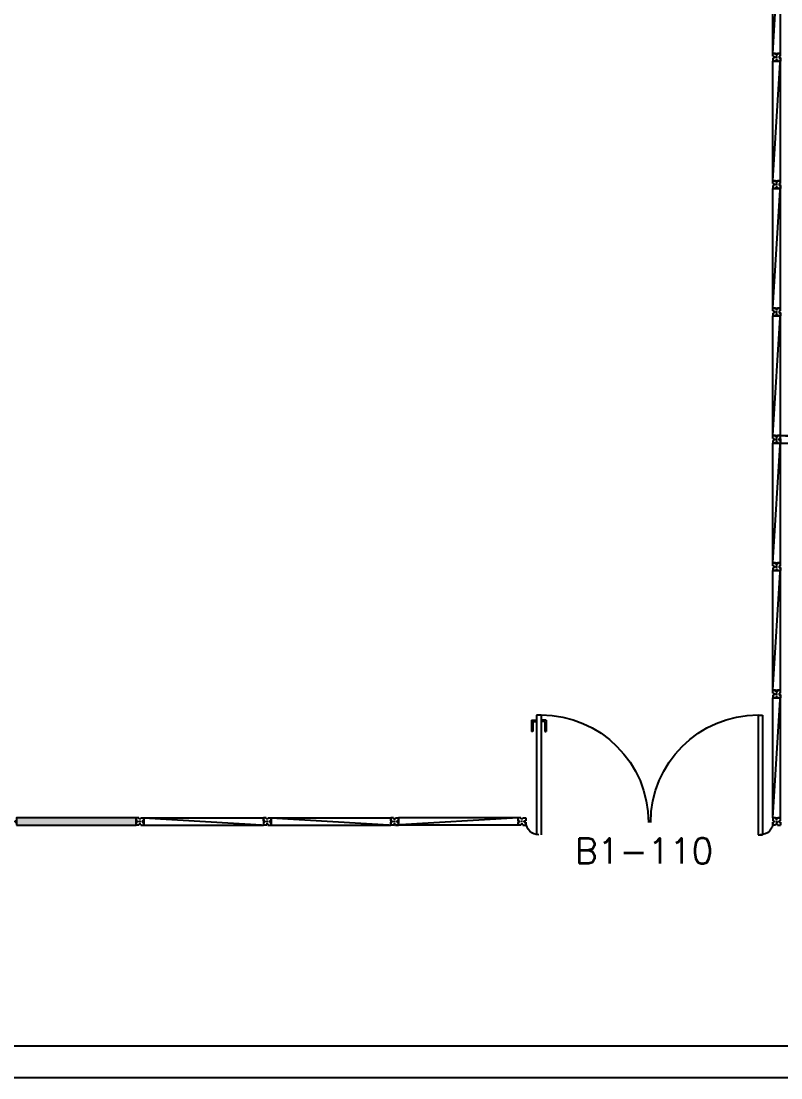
# Model space of a CAD drawing. Header units: millimetres. Extents: x 2641 to 2879, y 1208 to 1302.
# Drawn here: x 2759.09 to 2765.06, y 1276.88 to 1285.18 of the extents above; entities that cross this region are included whole.
import ezdxf

# ---------------------------------------------------------------- set-up
doc = ezdxf.new("R2010")
doc.units = ezdxf.units.MM
for name, color, linetype in [('ALV', 2, 'Continuous'), ('BANC', 2, 'Continuous'), ('DIV', 2, 'Continuous'), ('PORTA', 2, 'Continuous'), ('TEXTO-ENDEREÇO', 2, 'Continuous')]:
    doc.layers.add(name, color=color, linetype=linetype)
doc.styles.add('UNB-100-1', font='simplex.shx', dxfattribs={"height": 0.2})

# ---------------------------------------------------------------- blocks, each defined once
blk = doc.blocks.new('DIVMT-SLS')
for p, q in [((-0.03, 0.03), (-0.03, 0.006)), ((-0.008, 0.03), (-0.03, 0.03)), ((-0.0185, 0.006), (-0.03, 0.006)), ((-0.0185, -0.006), (-0.0185, 0.006)), ((-0.008, 0.03), (-0.008, 0.02)), ((-0.008, 0.02), (0.008, 0.02)), ((-0.0051, 0), (0.0051, 0)), ((0.0051, 0), (-0.0051, 0)), ((-0.0051, 0), (0.0051, 0)), ((0.97, -0.03), (0, 0.03)), ((0, -0.0051), (0, 0.0051)), ((0, 0.0051), (0, -0.0051)), ((0.008, 0.03), (0.008, 0.02)), ((0.008, 0.03), (0.03, 0.03)), ((0.0205, 0.006), (0.03, 0.006)), ((0.0205, -0.006), (0.0205, 0.006)), ((0.0205, 0.006), (0.0205, -0.006)), ((0.0205, 0.006), (0.03, 0.006)), ((0.97, 0.03), (0.03, 0.03)), ((0.03, 0.006), (0.03, 0.03)), ((0.03, -0.03), (0.03, 0.03)), ((0.03, -0.005), (0.03, 0.005)), ((0.97, 0.03), (0.97, 0.009)), ((0.97, 0.009), (0.97, 0.027)), ((0.9795, 0.006), (0.97, 0.006)), ((0.97, -0.005), (0.97, 0.005)), ((0.9795, 0.006), (0.9795, -0.006)), ((1.0051, 0), (0.9949, 0)), ((1, 0.0051), (1, -0.0051)), ((-0.0185, -0.006), (-0.03, -0.006)), ((-0.03, -0.03), (-0.03, -0.006)), ((-0.008, -0.03), (-0.03, -0.03)), ((-0.008, -0.03), (-0.008, -0.02)), ((-0.008, -0.02), (0.008, -0.02)), ((0.008, -0.03), (0.008, -0.02)), ((0.008, -0.03), (0.03, -0.03)), ((0.0205, -0.006), (0.03, -0.006)), ((0.0205, -0.006), (0.03, -0.006)), ((0.03, -0.006), (0.03, -0.03)), ((0.97, -0.03), (0.03, -0.03)), ((0.9795, -0.006), (0.97, -0.006)), ((0.97, -0.009), (0.97, -0.027))]:
    blk.add_line(p, q)
blk = doc.blocks.new('MTT-SLS')
for p, q in [((-0.008, 0.03), (-0.03, 0.03)), ((-0.03, 0.03), (-0.03, 0.006)), ((-0.0185, 0.006), (-0.03, 0.006)), ((-0.0185, -0.006), (-0.0185, 0.006)), ((-0.008, 0.03), (-0.008, 0.02)), ((-0.008, 0.02), (0.008, 0.02)), ((-0.0051, 0), (0.0051, 0)), ((0, -0.0051), (0, 0.0051)), ((0.008, 0.03), (0.03, 0.03)), ((0.008, 0.03), (0.008, 0.02)), ((0.0205, -0.006), (0.0205, 0.006)), ((0.0205, 0.006), (0.03, 0.006)), ((0.03, 0.006), (0.03, 0.03)), ((-0.03, -0.03), (-0.03, -0.006)), ((-0.0185, -0.006), (-0.03, -0.006)), ((-0.008, -0.03), (-0.03, -0.03)), ((-0.008, -0.02), (0.008, -0.02)), ((-0.008, -0.03), (-0.008, -0.02)), ((0.008, -0.03), (0.008, -0.02)), ((0.008, -0.03), (0.03, -0.03)), ((0.0205, -0.006), (0.03, -0.006)), ((0.03, -0.006), (0.03, -0.03))]:
    blk.add_line(p, q)
blk = doc.blocks.new('PDVDP-SLS')
for p, q in [((0.1125, 0.84), (0.1125, -0.1)), ((0.1475, 0.84), (0.1125, 0.84)), ((0.1475, 0.84), (0.1475, -0.1)), ((1.8533, 0.84), (1.8883, 0.84)), ((1.8533, 0.84), (1.8533, -0.1)), ((1.8883, 0.84), (1.8883, -0.1)), ((0.0089, 0), (-0.0089, 0)), ((0, -0.0125), (0, 0.0101)), ((0.1475, -0.1), (0.1125, -0.1))]:
    blk.add_line(p, q)
for centre, radius, start, end in [((0.1481, -0.0025), 0.8432, 0, 90), ((1.8527, -0.0025), 0.8432, 90, 180), ((0.1308, 0), 0.1008, 180, 270), ((1.8699, 0), 0.1008, 270, 0)]:
    blk.add_arc(centre, radius, start, end)
blk = doc.blocks.new('Div_Relocada')
at = {"layer": 'ALV'}
blk.add_hatch(color=8, dxfattribs=at).paths.add_polyline_path([(0.97, 0.03), (0.03, 0.03), (0.03, -0.03), (0.97, -0.03)])
for p, q in [((-0.0051, 0), (0.0051, 0)), ((0, -0.0051), (0, 0.0051)), ((0.0205, -0.006), (0.0205, 0.006)), ((0.0205, 0.006), (0.03, 0.006)), ((0.97, 0.006), (0.97, 0.03)), ((0.992, 0.03), (0.97, 0.03)), ((0.97, 0.03), (0.97, -0.03)), ((0.9795, 0.006), (0.97, 0.006)), ((0.9795, 0.006), (0.97, 0.006)), ((0.97, 0.005), (0.97, -0.005)), ((0.9795, 0.006), (0.9795, -0.006)), ((0.9795, -0.006), (0.9795, 0.006)), ((0.992, 0.03), (0.992, 0.02)), ((1.008, 0.02), (0.992, 0.02)), ((1.0051, 0), (0.9949, 0)), ((0.9949, 0), (1.0051, 0)), ((1.0051, 0), (0.9949, 0)), ((1, 0.0051), (1, -0.0051)), ((1, -0.0051), (1, 0.0051)), ((1.008, 0.03), (1.008, 0.02)), ((1.008, 0.03), (1.03, 0.03)), ((1.0185, 0.006), (1.03, 0.006)), ((1.0185, 0.006), (1.0185, -0.006)), ((1.03, 0.03), (1.03, 0.006)), ((0.0205, -0.006), (0.03, -0.006)), ((0.97, -0.006), (0.97, -0.03)), ((0.9795, -0.006), (0.97, -0.006)), ((0.9795, -0.006), (0.97, -0.006)), ((0.992, -0.03), (0.97, -0.03)), ((0.992, -0.03), (0.992, -0.02)), ((1.008, -0.02), (0.992, -0.02)), ((1.008, -0.03), (1.008, -0.02)), ((1.008, -0.03), (1.03, -0.03)), ((1.0185, -0.006), (1.03, -0.006)), ((1.03, -0.03), (1.03, -0.006))]:
    blk.add_line(p, q)
blk.add_lwpolyline([(0.03, -0.03), (0.97, -0.03), (0.97, 0.03), (0.03, 0.03)], close=True)

msp = doc.modelspace()

# ---------------------------------------------------------------- linework, layer by layer
for p, q in [((2763.032, 1278.8975), (2763.0218, 1278.8975)), ((2763.0269, 1278.8924), (2763.0269, 1278.9026))]:
    msp.add_line(p, q)
at = {"layer": 'BANC'}
for p, q in [((2876.0272, 1277.1348), (2654.13, 1277.1348)), ((2876.0272, 1276.8848), (2654.13, 1276.8848))]:
    msp.add_line(p, q, dxfattribs=at)
at = {"layer": 'PORTA'}
for p, q in [((2763.1016, 1279.6938), (2763.1016, 1279.6038)), ((2763.1016, 1279.6938), (2763.1416, 1279.6938)), ((2763.1116, 1279.6838), (2763.1116, 1279.6038)), ((2763.1116, 1279.6838), (2763.1416, 1279.6838)), ((2763.2167, 1279.6938), (2763.1766, 1279.6938)), ((2763.2067, 1279.6838), (2763.1766, 1279.6838)), ((2763.2067, 1279.6838), (2763.2067, 1279.6038)), ((2763.2167, 1279.6938), (2763.2167, 1279.6038)), ((2763.1116, 1279.6038), (2763.1017, 1279.6038)), ((2763.2067, 1279.6038), (2763.2165, 1279.6038))]:
    msp.add_line(p, q, dxfattribs=at)

# ---------------------------------------------------------------- block references
at = {"layer": 'DIV'}
for p, rotation in [((2765.0269, 1285.8975), 270), ((2765.0269, 1284.8975), 270), ((2765.0269, 1283.8975), 270), ((2765.0269, 1282.8975), 270), ((2765.0269, 1281.8975), 270), ((2766.0269, 1281.8975), 180), ((2765.0269, 1280.8975), 270), ((2765.0269, 1280.8975), 270), ((2765.0269, 1279.8975), 270), ((2765.0269, 1279.8975), 270), ((2761.0269, 1278.8975), 180), ((2762.0269, 1278.8975), 180)]:
    msp.add_blockref('DIVMT-SLS', p, dxfattribs=dict(at, rotation=rotation))
at = {"layer": 'DIV', "xscale": -1}
for name, p in [('PDVDP-SLS', (2765.0299, 1278.8931)), ('MTT-SLS', (2763.0269, 1278.8975))]:
    msp.add_blockref(name, p, dxfattribs=at)
at = {"layer": 'DIV'}
for name, p in [('Div_Relocada', (2759.0269, 1278.8975)), ('MTT-SLS', (2765.0269, 1278.8975)), ('MTT-SLS', (2765.0269, 1278.8975))]:
    msp.add_blockref(name, p, dxfattribs=at)
at = {"layer": 'DIV', "xscale": -1, "rotation": 180}
msp.add_blockref('DIVMT-SLS', (2762.0269, 1278.8975), dxfattribs=at)

# ---------------------------------------------------------------- texts
at = {"layer": 'TEXTO-ENDEREÇO', "style": 'UNB-100-1'}
msp.add_text('B1-110', height=0.2, dxfattribs=at).set_placement((2763.4413, 1278.567))

doc.saveas('drawing.dxf')
